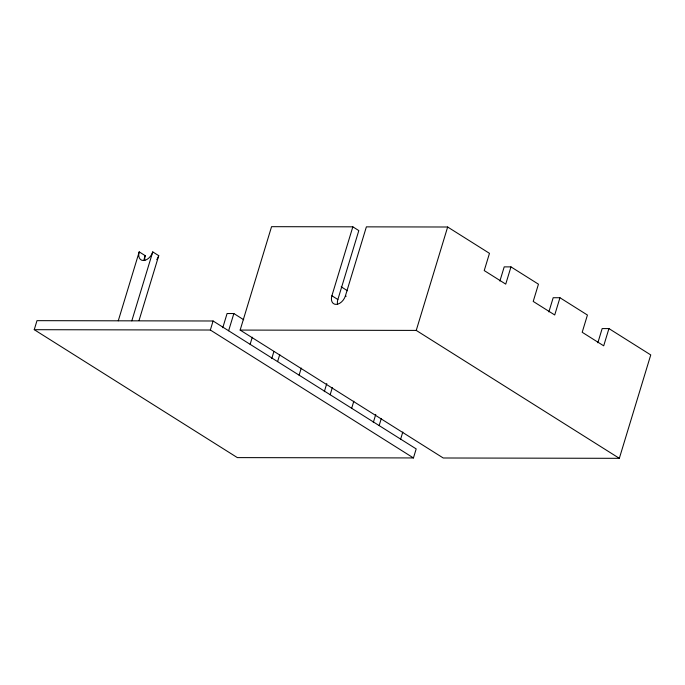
<?xml version="1.0" encoding="UTF-8"?>
<svg xmlns="http://www.w3.org/2000/svg" width="685" height="685" viewBox="0 0 685 685"><rect width="100%" height="100%" fill="white"/><g stroke="black" fill="none" stroke-linecap="round" stroke-linejoin="round"><path stroke-width="1.03" d="M34.25 329.69L36.99 320.657L213.086 320.991L416.18 448.906L413.44 457.94L237.344 457.606L34.25 329.69L210.346 330.024L413.44 457.94M118.265 320.811L139.209 251.875L145.186 255.642A9.402 6.208 -57.8 0 0 144.86 260.351M143.953 259.692L145.186 255.642M131.811 320.837L152.755 251.9L158.732 255.668L139.021 320.546M210.346 330.024L213.086 320.991M222.771 327.721L227.086 313.524L233.859 313.542L243.714 319.749M228.619 330.769L233.859 313.542M597.851 342.765L602.166 328.577L608.939 328.586L650.75 354.924L619.334 458.325L443.238 457.991L240.144 330.076L271.56 226.675L352.835 226.829L358.812 230.588L337.868 299.525A9.402 6.208 -57.8 0 0 337.534 304.243M250.128 344.315L252.277 337.217M271.748 358.572L273.906 351.474M277.605 361.62L279.754 354.53M299.105 375.166L301.263 368.068M608.939 328.586L603.699 345.822L582.199 332.276L587.43 315.04L559.953 297.735L554.722 314.972L533.213 301.426L538.453 284.189L510.976 266.885L505.735 284.121L484.235 270.575L489.475 253.339L447.656 227.009L366.381 226.855L345.437 295.792A9.402 6.208 -57.8 0 1 336.044 304.397A9.402 6.208 -57.8 0 1 331.891 295.766L352.835 226.829M324.313 391.674L326.779 383.566M330.161 394.731L332.319 387.633M351.67 408.277L353.828 401.179M373.299 422.525L375.765 414.416M379.147 425.582L381.305 418.484M240.144 330.076L416.24 330.41L447.656 227.009M400.648 439.128L402.806 432.029M499.887 281.064L504.203 266.876L510.976 266.885M548.873 311.915L553.18 297.727L559.953 297.735M416.24 330.41L619.334 458.325M341.199 286.809L347.466 290.757M345.437 295.792L346.182 296.262M331.891 295.766L337.868 299.525M158.732 255.668A9.402 6.208 -57.8 0 1 156.771 259.624M152.755 251.9A9.402 6.208 -57.8 0 1 143.37 260.505A9.402 6.208 -57.8 0 1 139.209 251.875"/></g></svg>
